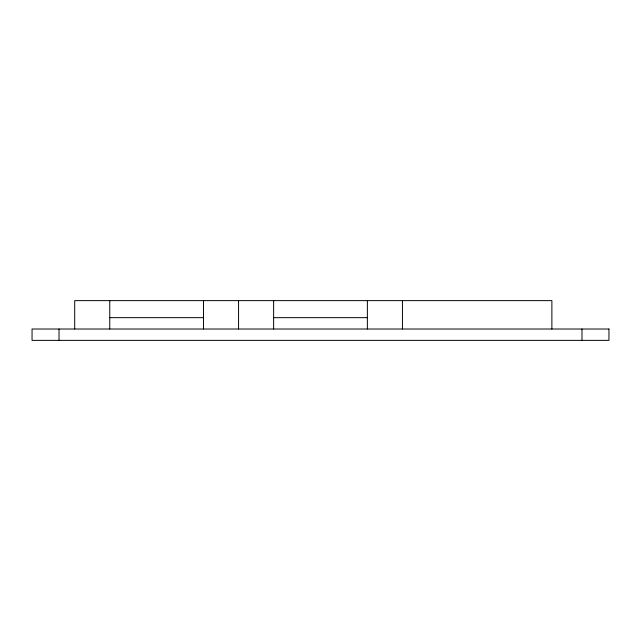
<?xml version="1.0" encoding="UTF-8"?>
<svg xmlns="http://www.w3.org/2000/svg" width="641" height="641" viewBox="0 0 641 641"><rect width="100%" height="100%" fill="white"/><g stroke="black" fill="none" stroke-linecap="round" stroke-linejoin="round"><path stroke-width="0.96" d="M109.699 317.664L203.558 317.664M273.571 317.664L367.429 317.664M581.98 329.017L581.98 340.371M551.885 329.017L551.885 300.629L74.693 300.629L74.693 329.017M402.436 300.629L402.436 329.017M367.373 300.629L367.373 329.017M273.627 300.629L273.627 329.017M238.564 300.629L238.564 329.017M203.501 300.629L203.501 329.017M109.755 300.629L109.755 329.017M59.02 329.017L59.02 340.371M608.95 329.017L32.05 329.017L32.05 340.371L608.95 340.371L608.95 329.017"/></g></svg>
